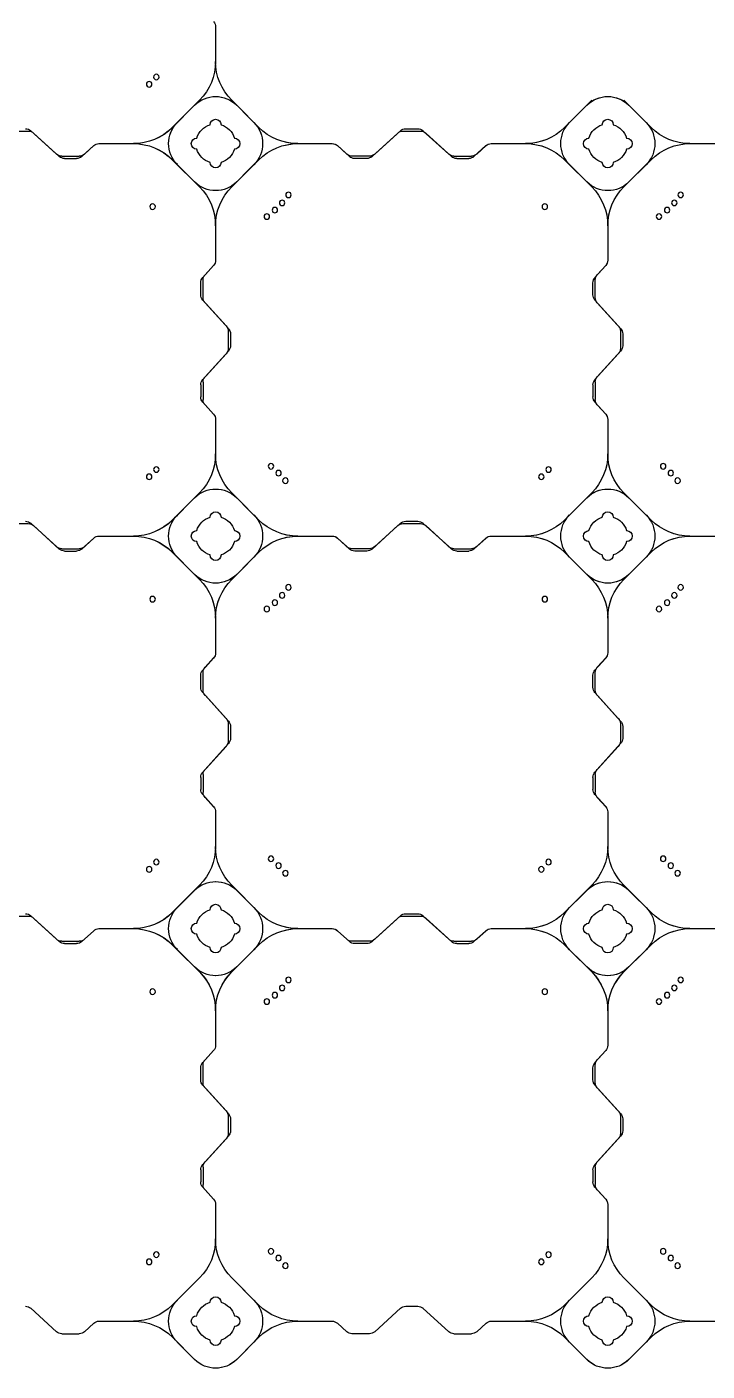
# Model space of a CAD drawing. Header units: millimetres. Extents: x -1612139 to -1260738, y 1141106 to 1536160.
# Drawn here: x -1336168 to -1335301, y 1183512 to 1185225 of the extents above; entities that cross this region are included whole.
import ezdxf

# ---------------------------------------------------------------- set-up
doc = ezdxf.new("R2010")
doc.units = ezdxf.units.MM
doc.header["$LTSCALE"] = 10
doc.layers.get('0').update_dxf_attribs({"linetype": 'CONTINUOUS'})
doc.layers.add('W-FLOAT_BOWL浮筒', color=253, linetype='CONTINUOUS')

# ---------------------------------------------------------------- blocks, each defined once
blk = doc.blocks.new('蓝色')
at = {"layer": 'W-FLOAT_BOWL浮筒', "color": 5}
for p, q in [((9979.5, 1549.2), (9951.2, 1520.9)), ((9957.5, 1527.3), (9979.4, 1549.2)), ((10033.2, 1549.2), (10055.2, 1527.3)), ((10033.2, 1549.2), (10061.5, 1520.9)), ((10479.5, 1549.2), (10451.2, 1520.9)), ((10457.5, 1527.3), (10479.4, 1549.2)), ((10533.2, 1549.2), (10555.2, 1527.3)), ((10533.2, 1549.2), (10561.5, 1520.9)), ((9803.5, 1513.8), (9770.7, 1484)), ((9810.2, 1516.4), (9832.5, 1516.4)), ((9839.2, 1513.8), (9851.1, 1503)), ((10173.5, 1513.8), (10161.6, 1503)), ((10202.5, 1516.4), (10180.2, 1516.4)), ((10209.2, 1513.8), (10242, 1484)), ((10303.5, 1513.8), (10270.7, 1484)), ((10310.2, 1516.4), (10332.5, 1516.4)), ((10339.2, 1513.8), (10351.1, 1503)), ((9857.8, 1500.4), (9901.6, 1500.4)), ((10110.9, 1500.4), (10154.9, 1500.4)), ((10357.8, 1500.4), (10401.6, 1500.4)), ((10610.9, 1500.4), (10654.9, 1500.4)), ((9985.8, 1445.1), (9951.1, 1479.9)), ((9957.5, 1473.5), (9985.8, 1445.2)), ((10026.8, 1445.1), (10061.6, 1479.9)), ((10055.2, 1473.5), (10026.8, 1445.2)), ((10248.7, 1481.4), (10264, 1481.4)), ((10485.8, 1445.1), (10451.1, 1479.9)), ((10457.5, 1473.5), (10485.8, 1445.2)), ((10526.8, 1445.1), (10561.6, 1479.9)), ((10555.2, 1473.5), (10526.8, 1445.2)), ((10006.3, 1351.6), (10006.3, 1395.8)), ((10006.3, 1351.8), (10006.3, 1395.8)), ((10506.3, 1351.6), (10506.3, 1395.8)), ((10506.3, 1351.8), (10506.3, 1395.8)), ((9989.9, 1329.7), (10003.7, 1344.9)), ((9992.9, 1333.2), (10003.7, 1345.1)), ((10489.9, 1329.7), (10503.7, 1344.9)), ((10492.9, 1333.2), (10503.7, 1345.1)), ((9987.3, 1307.7), (9987.3, 1323)), ((9990.3, 1304.2), (9990.3, 1326.5)), ((10487.3, 1307.7), (10487.3, 1323)), ((10490.3, 1304.2), (10490.3, 1326.5)), ((9989.9, 1301), (10019.7, 1268.2)), ((9992.9, 1297.5), (10022.7, 1264.7)), ((10489.9, 1301), (10519.7, 1268.2)), ((10492.9, 1297.5), (10522.7, 1264.7)), ((10022.3, 1239.2), (10022.3, 1261.5)), ((10025.3, 1242.7), (10025.3, 1258)), ((10522.3, 1239.2), (10522.3, 1261.5)), ((10525.3, 1242.7), (10525.3, 1258)), ((9992.9, 1203.2), (10022.7, 1236)), ((10492.9, 1203.2), (10522.7, 1236)), ((9989.9, 1199.7), (10019.7, 1232.5)), ((10489.9, 1199.7), (10519.7, 1232.5)), ((9987.3, 1193), (9987.3, 1177.7)), ((9990.3, 1196.5), (9990.3, 1174.2)), ((10487.3, 1193), (10487.3, 1177.7)), ((10490.3, 1196.5), (10490.3, 1174.2)), ((9989.9, 1171), (10003.7, 1155.8)), ((9992.9, 1167.5), (10003.7, 1155.6)), ((10489.9, 1171), (10503.7, 1155.8)), ((10492.9, 1167.5), (10503.7, 1155.6)), ((10006.3, 1105.1), (10006.3, 1149.1)), ((10006.3, 1105.1), (10006.3, 1148.9)), ((10506.3, 1105.1), (10506.3, 1149.1)), ((10506.3, 1105.1), (10506.3, 1148.9)), ((9951.1, 1020.9), (9985.8, 1055.6)), ((9979.5, 1049.2), (9951.2, 1020.9)), ((9957.5, 1027.2), (9985.8, 1055.5)), ((9957.5, 1027.3), (9979.4, 1049.2)), ((10061.6, 1020.9), (10026.8, 1055.6)), ((10055.2, 1027.2), (10026.8, 1055.5)), ((10033.2, 1049.2), (10055.2, 1027.3)), ((10033.2, 1049.2), (10061.5, 1020.9)), ((10451.1, 1020.9), (10485.8, 1055.6)), ((10479.5, 1049.2), (10451.2, 1020.9)), ((10457.5, 1027.2), (10485.8, 1055.5)), ((10457.5, 1027.3), (10479.4, 1049.2)), ((10561.6, 1020.9), (10526.8, 1055.6)), ((10555.2, 1027.2), (10526.8, 1055.5)), ((10533.2, 1049.2), (10555.2, 1027.3)), ((10533.2, 1049.2), (10561.5, 1020.9)), ((9803.5, 1013.8), (9770.7, 984)), ((9807, 1016.8), (9774.2, 987)), ((9810.2, 1016.4), (9832.5, 1016.4)), ((9813.7, 1019.4), (9829, 1019.4)), ((9835.7, 1016.8), (9850.9, 1003)), ((9839.2, 1013.8), (9851.1, 1003)), ((10173.5, 1013.8), (10161.6, 1003)), ((10177, 1016.8), (10161.8, 1003)), ((10202.5, 1016.4), (10180.2, 1016.4)), ((10199, 1019.4), (10183.7, 1019.4)), ((10205.7, 1016.8), (10238.5, 987)), ((10209.2, 1013.8), (10242, 984)), ((10303.5, 1013.8), (10270.7, 984)), ((10307, 1016.8), (10274.2, 987)), ((10310.2, 1016.4), (10332.5, 1016.4)), ((10313.7, 1019.4), (10329, 1019.4)), ((10335.7, 1016.8), (10350.9, 1003)), ((10339.2, 1013.8), (10351.1, 1003)), ((9857.6, 1000.4), (9901.6, 1000.4)), ((9857.8, 1000.4), (9901.6, 1000.4)), ((10110.9, 1000.4), (10154.9, 1000.4)), ((10110.9, 1000.4), (10155.1, 1000.4)), ((10357.6, 1000.4), (10401.6, 1000.4)), ((10357.8, 1000.4), (10401.6, 1000.4)), ((10610.9, 1000.4), (10654.9, 1000.4)), ((10610.9, 1000.4), (10655.1, 1000.4)), ((9745.2, 984.4), (9767.5, 984.4)), ((9985.8, 945.1), (9951.1, 979.9)), ((9979.5, 951.6), (9951.2, 979.9)), ((10026.8, 945.1), (10061.6, 979.9)), ((10033.2, 951.6), (10061.5, 979.9)), ((10245.2, 984.4), (10267.5, 984.4)), ((10248.7, 981.4), (10264, 981.4)), ((10485.8, 945.1), (10451.1, 979.9)), ((10479.5, 951.6), (10451.2, 979.9)), ((10526.8, 945.1), (10561.6, 979.9)), ((10533.2, 951.6), (10561.5, 979.9)), ((9957.5, 973.5), (9985.8, 945.2)), ((9979.4, 951.6), (9957.5, 973.5)), ((10055.2, 973.5), (10026.8, 945.2)), ((10055.2, 973.5), (10033.2, 951.6)), ((10457.5, 973.5), (10485.8, 945.2)), ((10479.4, 951.6), (10457.5, 973.5)), ((10555.2, 973.5), (10526.8, 945.2)), ((10555.2, 973.5), (10533.2, 951.6)), ((10006.3, 851.6), (10006.3, 895.8)), ((10006.3, 851.8), (10006.3, 895.8)), ((10506.3, 851.6), (10506.3, 895.8)), ((10506.3, 851.8), (10506.3, 895.8)), ((9989.9, 829.7), (10003.7, 844.9)), ((9992.9, 833.2), (10003.7, 845.1)), ((10489.9, 829.7), (10503.7, 844.9)), ((10492.9, 833.2), (10503.7, 845.1)), ((9987.3, 807.7), (9987.3, 823)), ((9990.3, 804.2), (9990.3, 826.5)), ((10487.3, 807.7), (10487.3, 823)), ((10490.3, 804.2), (10490.3, 826.5)), ((9989.9, 801), (10019.7, 768.2)), ((9992.9, 797.5), (10022.7, 764.7)), ((10489.9, 801), (10519.7, 768.2)), ((10492.9, 797.5), (10522.7, 764.7)), ((10022.3, 739.2), (10022.3, 761.5)), ((10025.3, 742.7), (10025.3, 758)), ((10522.3, 739.2), (10522.3, 761.5)), ((10525.3, 742.7), (10525.3, 758)), ((9989.9, 699.7), (10019.7, 732.5)), ((9992.9, 703.2), (10022.7, 736)), ((10489.9, 699.7), (10519.7, 732.5)), ((10492.9, 703.2), (10522.7, 736)), ((9987.3, 693), (9987.3, 677.7)), ((9990.3, 696.5), (9990.3, 674.2)), ((10487.3, 693), (10487.3, 677.7)), ((10490.3, 696.5), (10490.3, 674.2)), ((9989.9, 671), (10003.7, 655.8)), ((10489.9, 671), (10503.7, 655.8)), ((9992.9, 667.5), (10003.7, 655.6)), ((10492.9, 667.5), (10503.7, 655.6)), ((10006.3, 605.1), (10006.3, 649.1)), ((10006.3, 605.1), (10006.3, 648.9)), ((10506.3, 605.1), (10506.3, 649.1)), ((10506.3, 605.1), (10506.3, 648.9)), ((9951.1, 520.9), (9985.8, 555.6)), ((9979.5, 549.2), (9951.2, 520.9)), ((9957.5, 527.2), (9985.8, 555.5)), ((9957.5, 527.3), (9979.4, 549.2)), ((10061.6, 520.9), (10026.8, 555.6)), ((10055.2, 527.2), (10026.8, 555.5)), ((10033.2, 549.2), (10055.2, 527.3)), ((10033.2, 549.2), (10061.5, 520.9)), ((10451.1, 520.9), (10485.8, 555.6)), ((10479.5, 549.2), (10451.2, 520.9)), ((10457.5, 527.2), (10485.8, 555.5)), ((10457.5, 527.3), (10479.4, 549.2)), ((10561.6, 520.9), (10526.8, 555.6)), ((10555.2, 527.2), (10526.8, 555.5)), ((10533.2, 549.2), (10555.2, 527.3)), ((10533.2, 549.2), (10561.5, 520.9)), ((9803.5, 513.8), (9770.7, 484)), ((9807, 516.8), (9774.2, 487)), ((9810.2, 516.4), (9832.5, 516.4)), ((9813.7, 519.4), (9829, 519.4)), ((9835.7, 516.8), (9850.9, 503)), ((9839.2, 513.8), (9851.1, 503)), ((10173.5, 513.8), (10161.6, 503)), ((10177, 516.8), (10161.8, 503)), ((10202.5, 516.4), (10180.2, 516.4)), ((10199, 519.4), (10183.7, 519.4)), ((10205.7, 516.8), (10238.5, 487)), ((10209.2, 513.8), (10242, 484)), ((10303.5, 513.8), (10270.7, 484)), ((10307, 516.8), (10274.2, 487)), ((10310.2, 516.4), (10332.5, 516.4)), ((10313.7, 519.4), (10329, 519.4)), ((10335.7, 516.8), (10350.9, 503)), ((10339.2, 513.8), (10351.1, 503)), ((9857.6, 500.4), (9901.6, 500.4)), ((9857.8, 500.4), (9901.6, 500.4)), ((10110.9, 500.4), (10155.1, 500.4)), ((10110.9, 500.4), (10154.9, 500.4)), ((10357.6, 500.4), (10401.6, 500.4)), ((10357.8, 500.4), (10401.6, 500.4)), ((10610.9, 500.4), (10655.1, 500.4)), ((10610.9, 500.4), (10654.9, 500.4)), ((9745.2, 484.4), (9767.5, 484.4)), ((9985.8, 445.1), (9951.1, 479.9)), ((9979.5, 451.6), (9951.2, 479.9)), ((10026.8, 445.1), (10061.6, 479.9)), ((10033.2, 451.6), (10061.5, 479.9)), ((10245.2, 484.4), (10267.5, 484.4)), ((10248.7, 481.4), (10264, 481.4)), ((10485.8, 445.1), (10451.1, 479.9)), ((10479.5, 451.6), (10451.2, 479.9)), ((10526.8, 445.1), (10561.6, 479.9)), ((10533.2, 451.6), (10561.5, 479.9)), ((9979.4, 451.6), (9957.5, 473.5)), ((9957.5, 473.5), (9985.8, 445.2)), ((10055.2, 473.5), (10026.8, 445.2)), ((10055.2, 473.5), (10033.2, 451.6)), ((10479.4, 451.6), (10457.5, 473.5)), ((10457.5, 473.5), (10485.8, 445.2)), ((10555.2, 473.5), (10526.8, 445.2)), ((10555.2, 473.5), (10533.2, 451.6)), ((10006.3, 351.6), (10006.3, 395.8)), ((10006.3, 351.8), (10006.3, 395.8)), ((10506.3, 351.6), (10506.3, 395.8)), ((10506.3, 351.8), (10506.3, 395.8)), ((9989.9, 329.7), (10003.7, 344.9)), ((9992.9, 333.2), (10003.7, 345.1)), ((10489.9, 329.7), (10503.7, 344.9)), ((10492.9, 333.2), (10503.7, 345.1)), ((9990.3, 304.2), (9990.3, 326.5)), ((10490.3, 304.2), (10490.3, 326.5)), ((9987.3, 307.7), (9987.3, 323)), ((10487.3, 307.7), (10487.3, 323)), ((9989.9, 301), (10019.7, 268.2)), ((9992.9, 297.5), (10022.7, 264.7)), ((10489.9, 301), (10519.7, 268.2)), ((10492.9, 297.5), (10522.7, 264.7)), ((10022.3, 239.2), (10022.3, 261.5)), ((10025.3, 242.7), (10025.3, 258)), ((10522.3, 239.2), (10522.3, 261.5)), ((10525.3, 242.7), (10525.3, 258)), ((9989.9, 199.7), (10019.7, 232.5)), ((9992.9, 203.2), (10022.7, 236)), ((10489.9, 199.7), (10519.7, 232.5)), ((10492.9, 203.2), (10522.7, 236)), ((9987.3, 193), (9987.3, 177.7)), ((9990.3, 196.5), (9990.3, 174.2)), ((10487.3, 193), (10487.3, 177.7)), ((10490.3, 196.5), (10490.3, 174.2)), ((9989.9, 171), (10003.7, 155.8)), ((9992.9, 167.5), (10003.7, 155.6)), ((10489.9, 171), (10503.7, 155.8)), ((10492.9, 167.5), (10503.7, 155.6)), ((10006.3, 105.1), (10006.3, 149.1)), ((10006.3, 105.1), (10006.3, 148.9)), ((10506.3, 105.1), (10506.3, 149.1)), ((10506.3, 105.1), (10506.3, 148.9)), ((9951.1, 20.9), (9985.8, 55.6)), ((9957.5, 27.2), (9985.8, 55.5)), ((10061.6, 20.9), (10026.8, 55.6)), ((10055.2, 27.2), (10026.8, 55.5)), ((10451.1, 20.9), (10485.8, 55.6)), ((10457.5, 27.2), (10485.8, 55.5)), ((10561.6, 20.9), (10526.8, 55.6)), ((10555.2, 27.2), (10526.8, 55.5)), ((9979.5, 49.2), (9951.2, 20.9)), ((9957.5, 27.3), (9979.4, 49.2)), ((10033.2, 49.2), (10055.2, 27.3)), ((10033.2, 49.2), (10061.5, 20.9)), ((10479.5, 49.2), (10451.2, 20.9)), ((10533.2, 49.2), (10555.2, 27.3)), ((9813.7, 19.4), (9829, 19.4)), ((10199, 19.4), (10183.7, 19.4)), ((10313.7, 19.4), (10329, 19.4)), ((9803.5, 13.8), (9770.7, -16)), ((9807, 16.8), (9774.2, -13)), ((9810.2, 16.4), (9832.5, 16.4)), ((9835.7, 16.8), (9850.9, 3)), ((9839.2, 13.8), (9851.1, 3)), ((9857.6, 0.4), (9901.6, 0.4)), ((9857.8, 0.4), (9901.6, 0.4)), ((10110.9, 0.4), (10155.1, 0.4)), ((10110.9, 0.4), (10154.9, 0.4)), ((10173.5, 13.8), (10161.6, 3)), ((10177, 16.8), (10161.8, 3)), ((10202.5, 16.4), (10180.2, 16.4)), ((10205.7, 16.8), (10238.5, -13)), ((10209.2, 13.8), (10242, -16)), ((10303.5, 13.8), (10270.7, -16)), ((10307, 16.8), (10274.2, -13)), ((10310.2, 16.4), (10332.5, 16.4)), ((10335.7, 16.8), (10350.9, 3)), ((10339.2, 13.8), (10351.1, 3)), ((10357.6, 0.4), (10401.6, 0.4)), ((10357.8, 0.4), (10401.6, 0.4)), ((10610.9, 0.4), (10655.1, 0.4)), ((9745.2, -15.6), (9767.5, -15.6)), ((10245.2, -15.6), (10267.5, -15.6)), ((9985.8, -54.9), (9951.1, -20.1)), ((9979.5, -48.4), (9951.2, -20.1)), ((9979.4, -48.4), (9957.5, -26.5)), ((9957.5, -26.5), (9985.8, -54.8)), ((10026.8, -54.9), (10061.6, -20.1)), ((10055.2, -26.5), (10026.8, -54.8)), ((10033.2, -48.4), (10061.5, -20.1)), ((10055.2, -26.5), (10033.2, -48.4)), ((10248.7, -18.6), (10264, -18.6)), ((10485.8, -54.9), (10451.1, -20.1)), ((10479.5, -48.4), (10451.2, -20.1)), ((10479.4, -48.4), (10457.5, -26.5)), ((10555.2, -26.5), (10526.8, -54.8)), ((10533.2, -48.4), (10561.5, -20.1)), ((10555.2, -26.5), (10533.2, -48.4)), ((10006.3, -148.4), (10006.3, -104.2)), ((10006.3, -148.2), (10006.3, -104.2))]:
    blk.add_line(p, q, dxfattribs=at)
for centre in [(9921.6, 1424.8), (10086.6, 1420.1), (10095.3, 1429.8), (10421.6, 1424.8), (10586.6, 1420.1), (10595.3, 1429.8), (9930.8, 1415.6), (10076.9, 1411.4), (10430.8, 1415.6), (10576.9, 1411.4), (10071.6, 1093.3), (10571.6, 1093.3), (9926, 1080.7), (10081.9, 1085.1), (10091.1, 1075.9), (10426, 1080.7), (10581.9, 1085.1), (10591.1, 1075.9), (10099.2, 1065.7), (10599.2, 1065.7), (9921.6, 924.8), (10095.3, 929.8), (10421.6, 924.8), (10595.3, 929.8), (9930.8, 915.6), (10076.9, 911.4), (10086.6, 920.1), (10430.8, 915.6), (10576.9, 911.4), (10586.6, 920.1), (9926, 580.7), (10071.6, 593.3), (10081.9, 585.1), (10426, 580.7), (10571.6, 593.3), (10581.9, 585.1), (10091.1, 575.9), (10099.2, 565.7), (10591.1, 575.9), (10599.2, 565.7), (9921.6, 424.8), (10095.3, 429.8), (10421.6, 424.8), (10595.3, 429.8), (9930.8, 415.6), (10076.9, 411.4), (10086.6, 420.1), (10430.8, 415.6), (10576.9, 411.4), (10586.6, 420.1), (10071.6, 93.3), (10081.9, 85.1), (10571.6, 93.3), (10581.9, 85.1), (9926, 80.7), (10091.1, 75.9), (10099.2, 65.7), (10426, 80.7), (10591.1, 75.9), (10599.2, 65.7), (9921.6, -75.2), (9930.8, -84.4)]:
    blk.add_circle(centre, 3.5, dxfattribs=at)
for centre, radius, start, end in [((10006.3, 1522.3), 38, 45, 135), ((10006.4, 1522.3), 38, 45, 135), ((10506.3, 1522.3), 38, 45, 135), ((10506.4, 1522.3), 38, 45, 135), ((9984.4, 1500.4), 38, 135, 225), ((10006.3, 1500.4), 25, 106.2602, 163.7398), ((10006.3, 1500.4), 25, 106.2602, 163.7398), ((10006.3, 1524.4), 7, 0, 180), ((10006.3, 1524.4), 7, 0, 180), ((10006.3, 1500.4), 25, 16.2602, 73.7398), ((10006.3, 1500.4), 25, 16.2602, 73.7398), ((10028.3, 1500.4), 38, 315, 45), ((10484.4, 1500.4), 38, 135, 225), ((10506.3, 1500.4), 25, 106.2602, 163.7398), ((10506.3, 1500.4), 25, 106.2602, 163.7398), ((10506.3, 1524.4), 7, 0, 180), ((10506.3, 1524.4), 7, 0, 180), ((10506.3, 1500.4), 25, 16.2602, 73.7398), ((10506.3, 1500.4), 25, 16.2602, 73.7398), ((10528.3, 1500.4), 38, 315, 45), ((9810.2, 1506.4), 10, 90, 132.2737), ((9832.5, 1506.4), 10, 47.7263, 90), ((9901.7, 1570.4), 70, 270, 315), ((9982.3, 1500.4), 7, 90, 270), ((9982.3, 1500.4), 7, 90, 270), ((10030.3, 1500.4), 7, 270, 90), ((10030.3, 1500.4), 7, 270, 90), ((10111, 1570.4), 70, 225, 270), ((10180.2, 1506.4), 10, 90, 132.2737), ((10202.5, 1506.4), 10, 47.7263, 90), ((10310.2, 1506.4), 10, 90, 132.2737), ((10332.5, 1506.4), 10, 47.7263, 90), ((10401.7, 1570.4), 70, 270, 315), ((10482.3, 1500.4), 7, 90, 270), ((10482.3, 1500.4), 7, 90, 270), ((10530.3, 1500.4), 7, 270, 90), ((10530.3, 1500.4), 7, 270, 90), ((10611, 1570.4), 70, 225, 270), ((9857.8, 1510.4), 10, 227.7263, 270), ((9901.6, 1430.4), 70, 45, 90), ((10006.3, 1500.4), 25, 196.2602, 253.7398), ((10006.3, 1500.4), 25, 196.2602, 253.7398), ((10006.3, 1500.4), 25, 286.2602, 343.7398), ((10006.3, 1500.4), 25, 286.2602, 343.7398), ((10111.1, 1430.4), 70, 90, 135), ((10154.9, 1510.4), 10, 270, 312.2737), ((10357.8, 1510.4), 10, 227.7263, 270), ((10401.6, 1430.4), 70, 45, 90), ((10506.3, 1500.4), 25, 196.2602, 253.7398), ((10506.3, 1500.4), 25, 196.2602, 253.7398), ((10506.3, 1500.4), 25, 286.2602, 343.7398), ((10506.3, 1500.4), 25, 286.2602, 343.7398), ((10611.1, 1430.4), 70, 90, 135), ((9764, 1491.4), 10, 270, 312.2737), ((10006.3, 1476.4), 7, 180, 0), ((10006.3, 1476.4), 7, 180, 0), ((10248.7, 1491.4), 10, 227.7263, 270), ((10264, 1491.4), 10, 270, 312.2737), ((10506.3, 1476.4), 7, 180, 0), ((10506.3, 1476.4), 7, 180, 0), ((9936.3, 1395.7), 70, 0, 45), ((9936.3, 1395.7), 70, 0, 45), ((10076.3, 1395.7), 70, 135, 180), ((10076.3, 1395.7), 70, 135, 180), ((10436.3, 1395.7), 70, 0, 45), ((10436.3, 1395.7), 70, 0, 45), ((10576.3, 1395.7), 70, 135, 180), ((10576.3, 1395.7), 70, 135, 180), ((9996.3, 1351.8), 10, 317.7263, 0), ((9996.3, 1351.6), 10, 317.7263, 0), ((10496.3, 1351.8), 10, 317.7263, 0), ((10496.3, 1351.6), 10, 317.7263, 0), ((9997.3, 1323), 10, 137.7263, 180), ((10000.3, 1326.5), 10, 137.7263, 180), ((10497.3, 1323), 10, 137.7263, 180), ((10500.3, 1326.5), 10, 137.7263, 180), ((9997.3, 1307.7), 10, 180, 222.2737), ((10000.3, 1304.2), 10, 180, 222.2737), ((10497.3, 1307.7), 10, 180, 222.2737), ((10500.3, 1304.2), 10, 180, 222.2737), ((10012.3, 1261.5), 10, 0, 42.2737), ((10512.3, 1261.5), 10, 0, 42.2737), ((10015.3, 1258), 10, 0, 42.2737), ((10515.3, 1258), 10, 0, 42.2737), ((10012.3, 1239.2), 10, 317.7263, 0), ((10015.3, 1242.7), 10, 317.7263, 0), ((10512.3, 1239.2), 10, 317.7263, 0), ((10515.3, 1242.7), 10, 317.7263, 0), ((9997.3, 1193), 10, 137.7263, 180), ((10000.3, 1196.5), 10, 137.7263, 180), ((10497.3, 1193), 10, 137.7263, 180), ((10500.3, 1196.5), 10, 137.7263, 180), ((9997.3, 1177.7), 10, 180, 222.2737), ((10000.3, 1174.2), 10, 180, 222.2737), ((10497.3, 1177.7), 10, 180, 222.2737), ((10500.3, 1174.2), 10, 180, 222.2737), ((9996.3, 1149.1), 10, 0, 42.2737), ((9996.3, 1148.9), 10, 0, 42.2737), ((10496.3, 1149.1), 10, 0, 42.2737), ((10496.3, 1148.9), 10, 0, 42.2737), ((9936.3, 1105.1), 70, 315, 0), ((9936.3, 1105), 70, 315, 0), ((10076.3, 1105.1), 70, 180, 225), ((10076.3, 1105), 70, 180, 225), ((10436.3, 1105.1), 70, 315, 0), ((10436.3, 1105), 70, 315, 0), ((10576.3, 1105.1), 70, 180, 225), ((10576.3, 1105), 70, 180, 225), ((10006.3, 1022.3), 38, 45, 135), ((10006.4, 1022.3), 38, 45, 135), ((10506.3, 1022.3), 38, 45, 135), ((10506.4, 1022.3), 38, 45, 135), ((10006.3, 1024.4), 7, 0, 180), ((10006.3, 1024.4), 7, 0, 180), ((10006.3, 1024.4), 7, 0, 180), ((10006.3, 1024.4), 7, 0, 180), ((10506.3, 1024.4), 7, 0, 180), ((10506.3, 1024.4), 7, 0, 180), ((10506.3, 1024.4), 7, 0, 180), ((10506.3, 1024.4), 7, 0, 180), ((9810.2, 1006.4), 10, 90, 132.2737), ((9813.7, 1009.4), 10, 90, 132.2737), ((9829, 1009.4), 10, 47.7263, 90), ((9832.5, 1006.4), 10, 47.7263, 90), ((9901.6, 1070.4), 70, 270, 315), ((9901.7, 1070.4), 70, 270, 315), ((9984.4, 1000.4), 38, 135, 225), ((9984.4, 1000.3), 38, 135, 225), ((10006.3, 1000.4), 25, 106.2602, 163.7398), ((10006.3, 1000.4), 25, 106.2602, 163.7398), ((10006.3, 1000.4), 25, 106.2602, 163.7398), ((10006.3, 1000.4), 25, 106.2602, 163.7398), ((10006.3, 1000.4), 25, 16.2602, 73.7398), ((10006.3, 1000.4), 25, 16.2602, 73.7398), ((10006.3, 1000.4), 25, 16.2602, 73.7398), ((10006.3, 1000.4), 25, 16.2602, 73.7398), ((10028.3, 1000.4), 38, 315, 45), ((10028.3, 1000.3), 38, 315, 45), ((10111, 1070.4), 70, 225, 270), ((10111.1, 1070.4), 70, 225, 270), ((10180.2, 1006.4), 10, 90, 132.2737), ((10183.7, 1009.4), 10, 90, 132.2737), ((10199, 1009.4), 10, 47.7263, 90), ((10202.5, 1006.4), 10, 47.7263, 90), ((10310.2, 1006.4), 10, 90, 132.2737), ((10313.7, 1009.4), 10, 90, 132.2737), ((10329, 1009.4), 10, 47.7263, 90), ((10332.5, 1006.4), 10, 47.7263, 90), ((10401.6, 1070.4), 70, 270, 315), ((10401.7, 1070.4), 70, 270, 315), ((10484.4, 1000.4), 38, 135, 225), ((10484.4, 1000.3), 38, 135, 225), ((10506.3, 1000.4), 25, 106.2602, 163.7398), ((10506.3, 1000.4), 25, 106.2602, 163.7398), ((10506.3, 1000.4), 25, 106.2602, 163.7398), ((10506.3, 1000.4), 25, 106.2602, 163.7398), ((10506.3, 1000.4), 25, 16.2602, 73.7398), ((10506.3, 1000.4), 25, 16.2602, 73.7398), ((10506.3, 1000.4), 25, 16.2602, 73.7398), ((10506.3, 1000.4), 25, 16.2602, 73.7398), ((10528.3, 1000.4), 38, 315, 45), ((10528.3, 1000.3), 38, 315, 45), ((10611, 1070.4), 70, 225, 270), ((10611.1, 1070.4), 70, 225, 270), ((9857.6, 1010.4), 10, 227.7263, 270), ((9857.8, 1010.4), 10, 227.7263, 270), ((9901.6, 930.4), 70, 45, 90), ((9901.7, 930.4), 70, 45, 90), ((9982.3, 1000.4), 7, 90, 270), ((9982.3, 1000.4), 7, 90, 270), ((9982.3, 1000.4), 7, 90, 270), ((9982.3, 1000.4), 7, 90, 270), ((10006.3, 1000.4), 25, 196.2602, 253.7398), ((10006.3, 1000.4), 25, 196.2602, 253.7398), ((10006.3, 1000.4), 25, 196.2602, 253.7398), ((10006.3, 1000.4), 25, 196.2602, 253.7398), ((10006.3, 1000.4), 25, 286.2602, 343.7398), ((10006.3, 1000.4), 25, 286.2602, 343.7398), ((10006.3, 1000.4), 25, 286.2602, 343.7398), ((10006.3, 1000.4), 25, 286.2602, 343.7398), ((10030.3, 1000.4), 7, 270, 90), ((10030.3, 1000.4), 7, 270, 90), ((10030.3, 1000.4), 7, 270, 90), ((10030.3, 1000.4), 7, 270, 90), ((10111, 930.4), 70, 90, 135), ((10111.1, 930.4), 70, 90, 135), ((10154.9, 1010.4), 10, 270, 312.2737), ((10155.1, 1010.4), 10, 270, 312.2737), ((10357.6, 1010.4), 10, 227.7263, 270), ((10357.8, 1010.4), 10, 227.7263, 270), ((10401.6, 930.4), 70, 45, 90), ((10401.7, 930.4), 70, 45, 90), ((10482.3, 1000.4), 7, 90, 270), ((10482.3, 1000.4), 7, 90, 270), ((10482.3, 1000.4), 7, 90, 270), ((10482.3, 1000.4), 7, 90, 270), ((10506.3, 1000.4), 25, 196.2602, 253.7398), ((10506.3, 1000.4), 25, 196.2602, 253.7398), ((10506.3, 1000.4), 25, 196.2602, 253.7398), ((10506.3, 1000.4), 25, 196.2602, 253.7398), ((10506.3, 1000.4), 25, 286.2602, 343.7398), ((10506.3, 1000.4), 25, 286.2602, 343.7398), ((10506.3, 1000.4), 25, 286.2602, 343.7398), ((10506.3, 1000.4), 25, 286.2602, 343.7398), ((10530.3, 1000.4), 7, 270, 90), ((10530.3, 1000.4), 7, 270, 90), ((10530.3, 1000.4), 7, 270, 90), ((10530.3, 1000.4), 7, 270, 90), ((10611, 930.4), 70, 90, 135), ((10611.1, 930.4), 70, 90, 135), ((9764, 991.4), 10, 270, 312.2737), ((9767.5, 994.4), 10, 270, 312.2737), ((10006.3, 976.4), 7, 180, 0), ((10006.3, 976.4), 7, 180, 0), ((10006.3, 976.4), 7, 180, 0), ((10006.3, 976.4), 7, 180, 0), ((10245.2, 994.4), 10, 227.7263, 270), ((10248.7, 991.4), 10, 227.7263, 270), ((10264, 991.4), 10, 270, 312.2737), ((10267.5, 994.4), 10, 270, 312.2737), ((10506.3, 976.4), 7, 180, 0), ((10506.3, 976.4), 7, 180, 0), ((10506.3, 976.4), 7, 180, 0), ((10506.3, 976.4), 7, 180, 0), ((10006.3, 978.4), 38, 225, 315), ((10006.4, 978.4), 38, 225, 315), ((9936.3, 895.7), 70, 0, 45), ((9936.3, 895.7), 70, 0, 45), ((10076.3, 895.7), 70, 135, 180), ((10076.3, 895.7), 70, 135, 180), ((10506.3, 978.4), 38, 225, 315), ((10506.4, 978.4), 38, 225, 315), ((10436.3, 895.7), 70, 0, 45), ((10436.3, 895.7), 70, 0, 45), ((10576.3, 895.7), 70, 135, 180), ((10576.3, 895.7), 70, 135, 180), ((9996.3, 851.8), 10, 317.7263, 0), ((9996.3, 851.6), 10, 317.7263, 0), ((10496.3, 851.8), 10, 317.7263, 0), ((10496.3, 851.6), 10, 317.7263, 0), ((9997.3, 823), 10, 137.7263, 180), ((10000.3, 826.5), 10, 137.7263, 180), ((10497.3, 823), 10, 137.7263, 180), ((10500.3, 826.5), 10, 137.7263, 180), ((9997.3, 807.7), 10, 180, 222.2737), ((10497.3, 807.7), 10, 180, 222.2737), ((10000.3, 804.2), 10, 180, 222.2737), ((10500.3, 804.2), 10, 180, 222.2737), ((10012.3, 761.5), 10, 0, 42.2737), ((10015.3, 758), 10, 0, 42.2737), ((10512.3, 761.5), 10, 0, 42.2737), ((10515.3, 758), 10, 0, 42.2737), ((10012.3, 739.2), 10, 317.7263, 0), ((10015.3, 742.7), 10, 317.7263, 0), ((10512.3, 739.2), 10, 317.7263, 0), ((10515.3, 742.7), 10, 317.7263, 0), ((10000.3, 696.5), 10, 137.7263, 180), ((10500.3, 696.5), 10, 137.7263, 180), ((9997.3, 693), 10, 137.7263, 180), ((10497.3, 693), 10, 137.7263, 180), ((9997.3, 677.7), 10, 180, 222.2737), ((10000.3, 674.2), 10, 180, 222.2737), ((10497.3, 677.7), 10, 180, 222.2737), ((10500.3, 674.2), 10, 180, 222.2737), ((9996.3, 649.1), 10, 0, 42.2737), ((9996.3, 648.9), 10, 0, 42.2737), ((10496.3, 649.1), 10, 0, 42.2737), ((10496.3, 648.9), 10, 0, 42.2737), ((9936.3, 605.1), 70, 315, 0), ((9936.3, 605), 70, 315, 0), ((10076.3, 605.1), 70, 180, 225), ((10076.3, 605), 70, 180, 225), ((10436.3, 605.1), 70, 315, 0), ((10436.3, 605), 70, 315, 0), ((10576.3, 605.1), 70, 180, 225), ((10576.3, 605), 70, 180, 225), ((10006.3, 522.3), 38, 45, 135), ((10006.4, 522.3), 38, 45, 135), ((10506.3, 522.3), 38, 45, 135), ((10506.4, 522.3), 38, 45, 135), ((10006.3, 524.4), 7, 0, 180), ((10006.3, 524.4), 7, 0, 180), ((10006.3, 524.4), 7, 0, 180), ((10006.3, 524.4), 7, 0, 180), ((10506.3, 524.4), 7, 0, 180), ((10506.3, 524.4), 7, 0, 180), ((10506.3, 524.4), 7, 0, 180), ((10506.3, 524.4), 7, 0, 180), ((9810.2, 506.4), 10, 90, 132.2737), ((9813.7, 509.4), 10, 90, 132.2737), ((9829, 509.4), 10, 47.7263, 90), ((9832.5, 506.4), 10, 47.7263, 90), ((9901.6, 570.4), 70, 270, 315), ((9901.7, 570.4), 70, 270, 315), ((9984.4, 500.4), 38, 135, 225), ((9984.4, 500.3), 38, 135, 225), ((10006.3, 500.4), 25, 106.2602, 163.7398), ((10006.3, 500.4), 25, 106.2602, 163.7398), ((10006.3, 500.4), 25, 106.2602, 163.7398), ((10006.3, 500.4), 25, 106.2602, 163.7398), ((10006.3, 500.4), 25, 16.2602, 73.7398), ((10006.3, 500.4), 25, 16.2602, 73.7398), ((10006.3, 500.4), 25, 16.2602, 73.7398), ((10006.3, 500.4), 25, 16.2602, 73.7398), ((10028.3, 500.4), 38, 315, 45), ((10028.3, 500.3), 38, 315, 45), ((10111, 570.4), 70, 225, 270), ((10111.1, 570.4), 70, 225, 270), ((10180.2, 506.4), 10, 90, 132.2737), ((10183.7, 509.4), 10, 90, 132.2737), ((10199, 509.4), 10, 47.7263, 90), ((10202.5, 506.4), 10, 47.7263, 90), ((10310.2, 506.4), 10, 90, 132.2737), ((10313.7, 509.4), 10, 90, 132.2737), ((10329, 509.4), 10, 47.7263, 90), ((10332.5, 506.4), 10, 47.7263, 90), ((10401.6, 570.4), 70, 270, 315), ((10401.7, 570.4), 70, 270, 315), ((10484.4, 500.4), 38, 135, 225), ((10484.4, 500.3), 38, 135, 225), ((10506.3, 500.4), 25, 106.2602, 163.7398), ((10506.3, 500.4), 25, 106.2602, 163.7398), ((10506.3, 500.4), 25, 106.2602, 163.7398), ((10506.3, 500.4), 25, 106.2602, 163.7398), ((10506.3, 500.4), 25, 16.2602, 73.7398), ((10506.3, 500.4), 25, 16.2602, 73.7398), ((10506.3, 500.4), 25, 16.2602, 73.7398), ((10506.3, 500.4), 25, 16.2602, 73.7398), ((10528.3, 500.4), 38, 315, 45), ((10528.3, 500.3), 38, 315, 45), ((10611, 570.4), 70, 225, 270), ((10611.1, 570.4), 70, 225, 270), ((9857.6, 510.4), 10, 227.7263, 270), ((9857.8, 510.4), 10, 227.7263, 270), ((9901.6, 430.4), 70, 45, 90), ((9901.7, 430.4), 70, 45, 90), ((9982.3, 500.4), 7, 90, 270), ((9982.3, 500.4), 7, 90, 270), ((9982.3, 500.4), 7, 90, 270), ((9982.3, 500.4), 7, 90, 270), ((10030.3, 500.4), 7, 270, 90), ((10030.3, 500.4), 7, 270, 90), ((10030.3, 500.4), 7, 270, 90), ((10030.3, 500.4), 7, 270, 90), ((10111, 430.4), 70, 90, 135), ((10111.1, 430.4), 70, 90, 135), ((10154.9, 510.4), 10, 270, 312.2737), ((10155.1, 510.4), 10, 270, 312.2737), ((10357.6, 510.4), 10, 227.7263, 270), ((10357.8, 510.4), 10, 227.7263, 270), ((10401.6, 430.4), 70, 45, 90), ((10401.7, 430.4), 70, 45, 90), ((10482.3, 500.4), 7, 90, 270), ((10482.3, 500.4), 7, 90, 270), ((10482.3, 500.4), 7, 90, 270), ((10482.3, 500.4), 7, 90, 270), ((10530.3, 500.4), 7, 270, 90), ((10530.3, 500.4), 7, 270, 90), ((10530.3, 500.4), 7, 270, 90), ((10530.3, 500.4), 7, 270, 90), ((10611, 430.4), 70, 90, 135), ((10611.1, 430.4), 70, 90, 135), ((9764, 491.4), 10, 270, 312.2737), ((9767.5, 494.4), 10, 270, 312.2737), ((10006.3, 500.4), 25, 196.2602, 253.7398), ((10006.3, 500.4), 25, 196.2602, 253.7398), ((10006.3, 500.4), 25, 196.2602, 253.7398), ((10006.3, 500.4), 25, 196.2602, 253.7398), ((10006.3, 500.4), 25, 286.2602, 343.7398), ((10006.3, 500.4), 25, 286.2602, 343.7398), ((10006.3, 500.4), 25, 286.2602, 343.7398), ((10006.3, 500.4), 25, 286.2602, 343.7398), ((10245.2, 494.4), 10, 227.7263, 270), ((10248.7, 491.4), 10, 227.7263, 270), ((10264, 491.4), 10, 270, 312.2737), ((10267.5, 494.4), 10, 270, 312.2737), ((10506.3, 500.4), 25, 196.2602, 253.7398), ((10506.3, 500.4), 25, 196.2602, 253.7398), ((10506.3, 500.4), 25, 196.2602, 253.7398), ((10506.3, 500.4), 25, 196.2602, 253.7398), ((10506.3, 500.4), 25, 286.2602, 343.7398), ((10506.3, 500.4), 25, 286.2602, 343.7398), ((10506.3, 500.4), 25, 286.2602, 343.7398), ((10506.3, 500.4), 25, 286.2602, 343.7398), ((10006.3, 476.4), 7, 180, 0), ((10006.3, 476.4), 7, 180, 0), ((10006.3, 476.4), 7, 180, 0), ((10006.3, 476.4), 7, 180, 0), ((10506.3, 476.4), 7, 180, 0), ((10506.3, 476.4), 7, 180, 0), ((10506.3, 476.4), 7, 180, 0), ((10506.3, 476.4), 7, 180, 0), ((10006.3, 478.4), 38, 225, 315), ((10006.4, 478.4), 38, 225, 315), ((9936.3, 395.7), 70, 0, 45), ((10076.3, 395.7), 70, 135, 180), ((10506.3, 478.4), 38, 225, 315), ((10506.4, 478.4), 38, 225, 315), ((10436.3, 395.7), 70, 0, 45), ((10576.3, 395.7), 70, 135, 180), ((9936.3, 395.7), 70, 0, 45), ((10076.3, 395.7), 70, 135, 180), ((10436.3, 395.7), 70, 0, 45), ((10576.3, 395.7), 70, 135, 180), ((9996.3, 351.8), 10, 317.7263, 0), ((9996.3, 351.6), 10, 317.7263, 0), ((10496.3, 351.8), 10, 317.7263, 0), ((10496.3, 351.6), 10, 317.7263, 0), ((9997.3, 323), 10, 137.7263, 180), ((10000.3, 326.5), 10, 137.7263, 180), ((10497.3, 323), 10, 137.7263, 180), ((10500.3, 326.5), 10, 137.7263, 180), ((9997.3, 307.7), 10, 180, 222.2737), ((10000.3, 304.2), 10, 180, 222.2737), ((10497.3, 307.7), 10, 180, 222.2737), ((10500.3, 304.2), 10, 180, 222.2737), ((10012.3, 261.5), 10, 0, 42.2737), ((10015.3, 258), 10, 0, 42.2737), ((10512.3, 261.5), 10, 0, 42.2737), ((10515.3, 258), 10, 0, 42.2737), ((10015.3, 242.7), 10, 317.7263, 0), ((10515.3, 242.7), 10, 317.7263, 0), ((10012.3, 239.2), 10, 317.7263, 0), ((10512.3, 239.2), 10, 317.7263, 0), ((9997.3, 193), 10, 137.7263, 180), ((10000.3, 196.5), 10, 137.7263, 180), ((10497.3, 193), 10, 137.7263, 180), ((10500.3, 196.5), 10, 137.7263, 180), ((9997.3, 177.7), 10, 180, 222.2737), ((10000.3, 174.2), 10, 180, 222.2737), ((10497.3, 177.7), 10, 180, 222.2737), ((10500.3, 174.2), 10, 180, 222.2737), ((9996.3, 149.1), 10, 0, 42.2737), ((9996.3, 148.9), 10, 0, 42.2737), ((10496.3, 149.1), 10, 0, 42.2737), ((10496.3, 148.9), 10, 0, 42.2737), ((9936.3, 105.1), 70, 315, 0), ((9936.3, 105), 70, 315, 0), ((10076.3, 105.1), 70, 180, 225), ((10076.3, 105), 70, 180, 225), ((10436.3, 105.1), 70, 315, 0), ((10436.3, 105), 70, 315, 0), ((10576.3, 105.1), 70, 180, 225), ((10576.3, 105), 70, 180, 225), ((10006.3, 22.3), 38, 45, 135), ((10006.4, 22.3), 38, 45, 135), ((10506.4, 22.3), 38, 45, 135), ((9813.7, 9.4), 10, 90, 132.2737), ((9829, 9.4), 10, 47.7263, 90), ((9901.6, 70.4), 70, 270, 315), ((9901.7, 70.4), 70, 270, 315), ((9984.4, 0.4), 38, 135, 225), ((9984.4, 0.3), 38, 135, 225), ((10006.3, 0.4), 25, 106.2602, 163.7398), ((10006.3, 0.4), 25, 106.2602, 163.7398), ((10006.3, 0.4), 25, 106.2602, 163.7398), ((10006.3, 0.4), 25, 106.2602, 163.7398), ((10006.3, 24.4), 7, 0, 180), ((10006.3, 24.4), 7, 0, 180), ((10006.3, 24.4), 7, 0, 180), ((10006.3, 24.4), 7, 0, 180), ((10006.3, 0.4), 25, 16.2602, 73.7398), ((10006.3, 0.4), 25, 16.2602, 73.7398), ((10006.3, 0.4), 25, 16.2602, 73.7398), ((10006.3, 0.4), 25, 16.2602, 73.7398), ((10028.3, 0.4), 38, 315, 45), ((10028.3, 0.3), 38, 315, 45), ((10111, 70.4), 70, 225, 270), ((10111.1, 70.4), 70, 225, 270), ((10183.7, 9.4), 10, 90, 132.2737), ((10199, 9.4), 10, 47.7263, 90), ((10313.7, 9.4), 10, 90, 132.2737), ((10329, 9.4), 10, 47.7263, 90), ((10401.6, 70.4), 70, 270, 315), ((10401.7, 70.4), 70, 270, 315), ((10484.4, 0.3), 38, 135, 225), ((10506.3, 0.4), 25, 106.2602, 163.7398), ((10506.3, 0.4), 25, 106.2602, 163.7398), ((10506.3, 0.4), 25, 106.2602, 163.7398), ((10506.3, 24.4), 7, 0, 180), ((10506.3, 24.4), 7, 0, 180), ((10506.3, 24.4), 7, 0, 180), ((10506.3, 0.4), 25, 16.2602, 73.7398), ((10506.3, 0.4), 25, 16.2602, 73.7398), ((10506.3, 0.4), 25, 16.2602, 73.7398), ((10528.3, 0.4), 38, 315, 45), ((10528.3, 0.3), 38, 315, 45), ((10611.1, 70.4), 70, 225, 270), ((9810.2, 6.4), 10, 90, 132.2737), ((9832.5, 6.4), 10, 47.7263, 90), ((9857.6, 10.4), 10, 227.7263, 270), ((9857.8, 10.4), 10, 227.7263, 270), ((9901.6, -69.6), 70, 45, 90), ((9901.7, -69.6), 70, 45, 90), ((9982.3, 0.4), 7, 90, 270), ((9982.3, 0.4), 7, 90, 270), ((9982.3, 0.4), 7, 90, 270), ((9982.3, 0.4), 7, 90, 270), ((10030.3, 0.4), 7, 270, 90), ((10030.3, 0.4), 7, 270, 90), ((10030.3, 0.4), 7, 270, 90), ((10030.3, 0.4), 7, 270, 90), ((10111, -69.6), 70, 90, 135), ((10111.1, -69.6), 70, 90, 135), ((10154.9, 10.4), 10, 270, 312.2737), ((10155.1, 10.4), 10, 270, 312.2737), ((10180.2, 6.4), 10, 90, 132.2737), ((10202.5, 6.4), 10, 47.7263, 90), ((10310.2, 6.4), 10, 90, 132.2737), ((10332.5, 6.4), 10, 47.7263, 90), ((10357.6, 10.4), 10, 227.7263, 270), ((10357.8, 10.4), 10, 227.7263, 270), ((10401.6, -69.6), 70, 45, 90), ((10401.7, -69.6), 70, 45, 90), ((10482.3, 0.4), 7, 90, 270), ((10482.3, 0.4), 7, 90, 270), ((10482.3, 0.4), 7, 90, 270), ((10530.3, 0.4), 7, 270, 90), ((10530.3, 0.4), 7, 270, 90), ((10530.3, 0.4), 7, 270, 90), ((10611, -69.6), 70, 90, 135), ((9764, -8.6), 10, 270, 312.2737), ((9767.5, -5.6), 10, 270, 312.2737), ((10006.3, 0.4), 25, 196.2602, 253.7398), ((10006.3, 0.4), 25, 196.2602, 253.7398), ((10006.3, 0.4), 25, 196.2602, 253.7398), ((10006.3, 0.4), 25, 196.2602, 253.7398), ((10006.3, 0.4), 25, 286.2602, 343.7398), ((10006.3, 0.4), 25, 286.2602, 343.7398), ((10006.3, 0.4), 25, 286.2602, 343.7398), ((10006.3, 0.4), 25, 286.2602, 343.7398), ((10245.2, -5.6), 10, 227.7263, 270), ((10248.7, -8.6), 10, 227.7263, 270), ((10264, -8.6), 10, 270, 312.2737), ((10267.5, -5.6), 10, 270, 312.2737), ((10506.3, 0.4), 25, 196.2602, 253.7398), ((10506.3, 0.4), 25, 196.2602, 253.7398), ((10506.3, 0.4), 25, 196.2602, 253.7398), ((10506.3, 0.4), 25, 286.2602, 343.7398), ((10506.3, 0.4), 25, 286.2602, 343.7398), ((10506.3, 0.4), 25, 286.2602, 343.7398), ((10006.3, -23.6), 7, 180, 0), ((10006.3, -23.6), 7, 180, 0), ((10006.3, -23.6), 7, 180, 0), ((10006.3, -23.6), 7, 180, 0), ((10506.3, -23.6), 7, 180, 0), ((10506.3, -23.6), 7, 180, 0), ((10506.3, -23.6), 7, 180, 0), ((10006.3, -21.6), 38, 225, 315), ((10006.4, -21.6), 38, 225, 315), ((10506.3, -21.6), 38, 225, 315), ((10506.4, -21.6), 38, 225, 315), ((9936.3, -104.3), 70, 0, 45), ((9936.3, -104.3), 70, 0, 45), ((10076.3, -104.3), 70, 135, 180), ((10076.3, -104.3), 70, 135, 180), ((9996.3, -148.2), 10, 317.7263, 0)]:
    blk.add_arc(centre, radius, start, end, dxfattribs=at)

msp = doc.modelspace()

# ---------------------------------------------------------------- block references
at = {"xscale": -1, "rotation": 180}
msp.add_blockref('蓝色', (-1345933.8, 1185076.5), dxfattribs=at)

doc.saveas('drawing.dxf')
